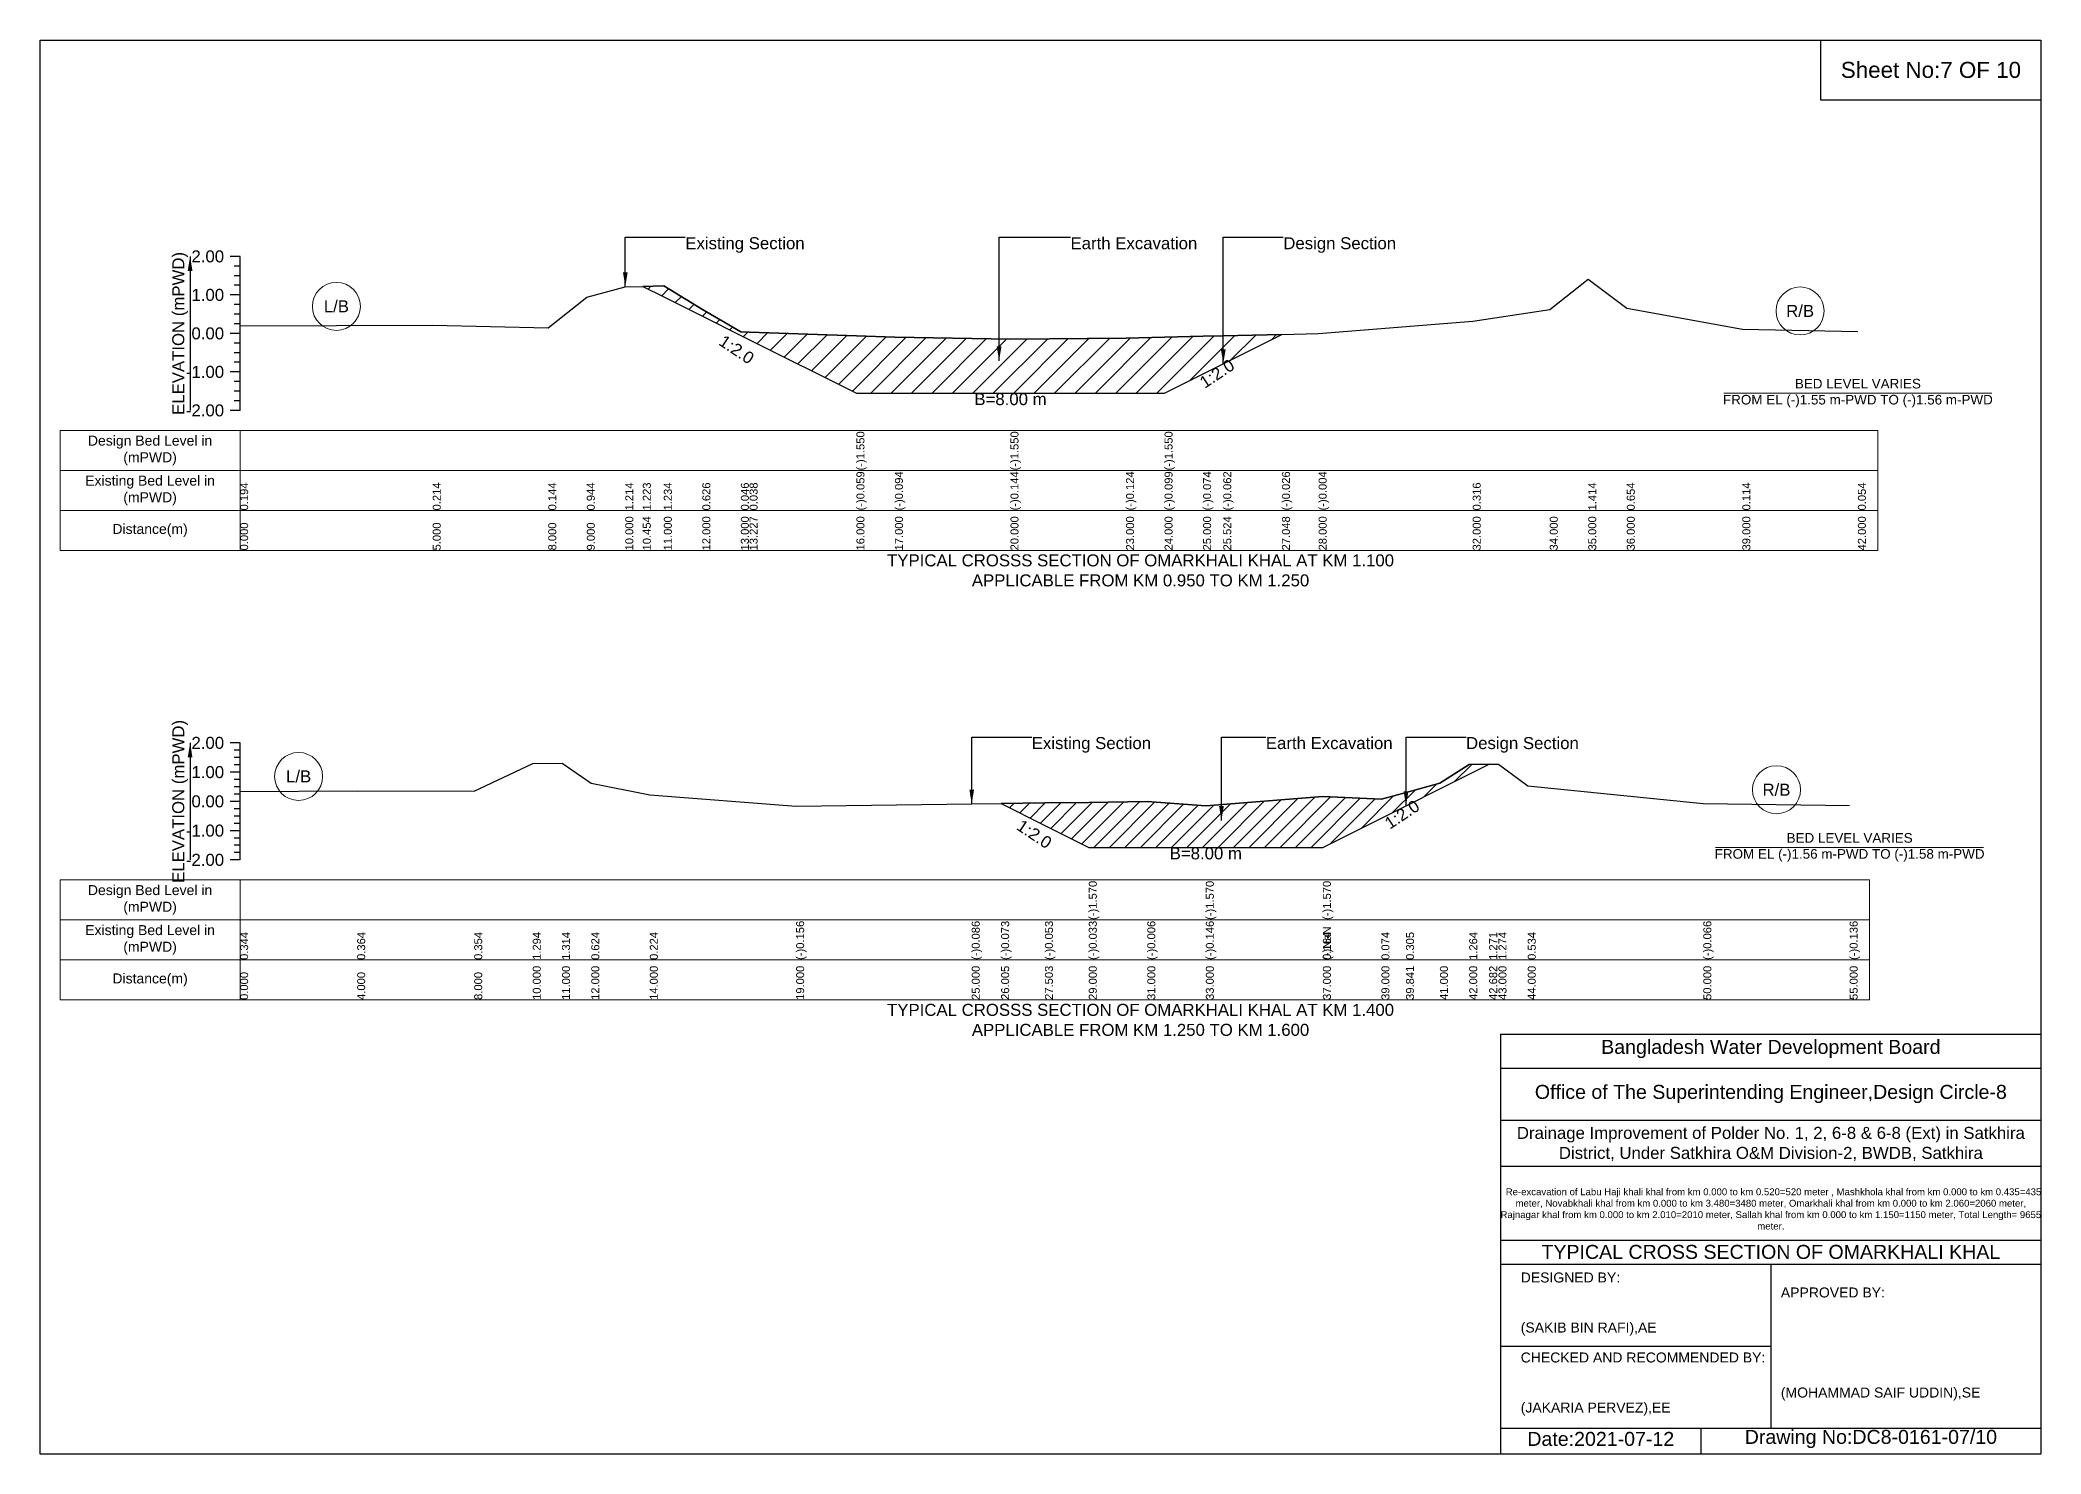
# Model space of a CAD drawing. Header units: inches. Extents: x 91000 to 648000, y -5656 to 141.
# Drawn here: x 430000 to 438000, y -5656 to 0 of the extents above; entities that cross this region are included whole.
import ezdxf

# ---------------------------------------------------------------- set-up
doc = ezdxf.new("R2010")
doc.units = ezdxf.units.IN
doc.header["$LTSCALE"] = 7
doc.header["$MEASUREMENT"] = 0
for name, color, linetype, lineweight in [('Cross section Data Border', 7, 'Continuous', 9), ('Cross Section Labels', 7, 'Continuous', 9), ('Existing_Bed_Level for Xsection', 7, 'Continuous', 25)]:
    doc.layers.add(name, color=color, linetype=linetype, lineweight=lineweight)
doc.styles.get("Standard").update_dxf_attribs({"font": 'arial.ttf'})
doc.dimstyles.get("Standard").update_dxf_attribs({"dimtxt": 0.18, "dimasz": 0.18, "dimexe": 0.18, "dimexo": 0.0625, "dimgap": 0.09, "dimtad": 0, "dimtih": 1, "dimtoh": 1, "dimdec": 4, "dimzin": 0, "dimdsep": 46, "dimtxsty": 'Standard', "dimcen": 0.09, "dimadec": 0, "dimazin": 0, "dimtfac": 1, "dimtdec": 4, "dimtofl": 0, "dimtmove": 0, "dimatfit": 3, "dimfxl": 0, "dimtolj": 1, "dimtzin": 0, "dimarcsym": 0})

msp = doc.modelspace()

# ---------------------------------------------------------------- hatches: boundary and pattern name
at = {"layer": 'Existing_Bed_Level for Xsection'}
h = msp.add_hatch(dxfattribs=at)
h.set_pattern_fill('ANSI31', color=256, scale=462, style=0)
h.paths.add_polyline_path([(432409.9, -985.5), (432494, -1027.5), (432648, -1104.5), (432802, -1181.5), (432836.9, -1199), (433264, -1412.5), (433418, -1412.5), (433880, -1412.5), (434342, -1412.5), (434496, -1412.5), (434650, -1335.5), (434730.7, -1295.2), (434965.3, -1177.9), (434730.7, -1183.3), (434650, -1185.2), (434496, -1189.1), (434342, -1192.9), (433880, -1196), (433418, -1188.3), (433264, -1182.9), (432836.9, -1168), (432802, -1166.7), (432648, -1077.4), (432494, -983.8)])
h = msp.add_hatch(dxfattribs=at)
h.set_pattern_fill('ANSI31', color=256, scale=351, style=0)
h.paths.add_polyline_path([(433842.6, -3054.2), (434017.8, -3141.8), (434193, -3229.4), (434427, -3229.4), (434661, -3229.4), (435129, -3229.4), (435363, -3112.4), (435461.4, -3063.3), (435597, -2995.4), (435714, -2936.9), (435793.8, -2897.1), (435714, -2897.9), (435597, -2972.7), (435461.4, -3010), (435363, -3037.1), (435129, -3026.6), (434661, -3062.8), (434427, -3046.4), (434193, -3049.6), (434017.8, -3051.9)])

# ---------------------------------------------------------------- linework, layer by layer
for points in [[(430000, 0), (438000, 0), (438000, -5656), (430000, -5656)], [(437120, 0), (438000, 0), (438000, -240), (437120, -240)]]:
    msp.add_lwpolyline(points, close=True)
for points in [[(435840, -5656), (435840, -3976), (438000, -3976)], [(435840, -4112), (438000, -4112)], [(435840, -4320), (438000, -4320)], [(435840, -4504), (438000, -4504)], [(435840, -4800), (438000, -4800)], [(435840, -4896), (438000, -4896)], [(436920, -4896), (436920, -5552)], [(435840, -5224), (436920, -5224)], [(435840, -5552), (438000, -5552)], [(436640, -5552), (436640, -5656)]]:
    msp.add_lwpolyline(points)
at = {"layer": 'Cross section Data Border'}
for points in [[(430080, -1561.8), (437348, -1561.8), (437348, -2041.8), (430080, -2041.8)], [(430080, -3359.7), (437315, -3359.7), (437315, -3839.7), (430080, -3839.7)]]:
    msp.add_lwpolyline(points, close=True, dxfattribs=at)
for points in [[(430800, -1561.8), (430800, -2041.8)], [(430080, -1721.8), (437348, -1721.8)], [(430080, -1881.8), (437348, -1881.8)], [(430800, -3359.7), (430800, -3839.7)], [(430080, -3519.7), (437315, -3519.7)], [(430080, -3679.7), (437315, -3679.7)]]:
    msp.add_lwpolyline(points, dxfattribs=at)
at = {"layer": 'Cross Section Labels'}
for points in [[(436732.2, -1412.5), (437803.8, -1412.5)], [(436699.2, -3229.4), (437770.8, -3229.4)]]:
    msp.add_lwpolyline(points, dxfattribs=at)
for centre in [(431185, -1065.4), (437037, -1083.9), (431034, -2945.8), (436942.5, -2999.1)]:
    msp.add_circle(centre, 96, dxfattribs=at)
at = {"layer": 'Existing_Bed_Level for Xsection'}
for points in [[(430800, -865.8), (430760, -865.8)], [(430800, -1481.8), (430800, -1327.8), (430800, -1173.8), (430800, -1019.8), (430800, -865.8)], [(430800, -904.3), (430776, -904.3)], [(430800, -942.8), (430776, -942.8)], [(430800, -1143.9), (431570, -1140.9), (432032, -1151.6), (432186, -1028.4), (432340, -986.9), (432409.9, -985.5), (432494, -983.8), (432648, -1077.4), (432802, -1166.7), (432836.9, -1168), (433264, -1182.9), (433264, -1182.9), (433418, -1188.3), (433880, -1196), (433880, -1196), (434342, -1192.9), (434496, -1189.1), (434496, -1189.1), (434650, -1185.2), (434730.7, -1183.3), (434965.3, -1177.9), (435112, -1174.4), (435728, -1125.2), (436036, -1077.4), (436190, -956.1), (436344, -1073.1), (436806, -1156.3), (437268, -1165.5)], [(430800, -1019.8), (430760, -1019.8)], [(430800, -981.3), (430776, -981.3)], [(430800, -1058.3), (430776, -1058.3)], [(430800, -1096.8), (430776, -1096.8)], [(430800, -1173.8), (430760, -1173.8)], [(430800, -1135.3), (430776, -1135.3)], [(430800, -1212.3), (430776, -1212.3)], [(430800, -1250.8), (430776, -1250.8)], [(430800, -1327.8), (430760, -1327.8)], [(430800, -1289.3), (430776, -1289.3)], [(430800, -1366.3), (430776, -1366.3)], [(430800, -1404.8), (430776, -1404.8)], [(430800, -1481.8), (430760, -1481.8)], [(430800, -1443.3), (430776, -1443.3)], [(430800, -2811.7), (430760, -2811.7)], [(430800, -2841), (430776, -2841)], [(430800, -2870.2), (430776, -2870.2)], [(430800, -3279.7), (430800, -3162.7), (430800, -3045.7), (430800, -2928.7), (430800, -2811.7)], [(430800, -2928.7), (430760, -2928.7)], [(430800, -2899.5), (430776, -2899.5)], [(430800, -2958), (430776, -2958)], [(430800, -3005.5), (431268, -3003.2), (431736, -3004.3), (431970, -2894.3), (432087, -2892), (432204, -2972.7), (432438, -3019.5), (433023, -3064), (433725, -3055.8), (433842.6, -3054.2), (434017.8, -3051.9), (434193, -3049.6), (434193, -3049.6), (434427, -3046.4), (434661, -3062.8), (434661, -3062.8), (435129, -3026.6), (435129, -3026.6), (435363, -3037.1), (435461.4, -3010), (435597, -2972.7), (435714, -2897.9), (435793.8, -2897.1), (435831, -2896.7), (435948, -2983.3), (436650, -3053.5), (437235, -3061.7)], [(430800, -2987.2), (430776, -2987.2)], [(430800, -3016.5), (430776, -3016.5)], [(430800, -3045.7), (430760, -3045.7)], [(430800, -3075), (430776, -3075)], [(430800, -3104.2), (430776, -3104.2)], [(430800, -3162.7), (430760, -3162.7)], [(430800, -3133.5), (430776, -3133.5)], [(430800, -3192), (430776, -3192)], [(430800, -3279.7), (430760, -3279.7)], [(430800, -3221.2), (430776, -3221.2)], [(430800, -3250.5), (430776, -3250.5)]]:
    msp.add_lwpolyline(points, dxfattribs=at)
for points in [[(432409.9, -985.5), (432409.9, -985.5), (432494, -1027.5), (432648, -1104.5), (432802, -1181.5), (432836.9, -1199), (433264, -1412.5), (433264, -1412.5), (433418, -1412.5), (433880, -1412.5), (433880, -1412.5), (434342, -1412.5), (434496, -1412.5), (434496, -1412.5), (434650, -1335.5), (434730.7, -1295.2), (434965.3, -1177.9), (434965.3, -1177.9), (434965.3, -1177.9), (434730.7, -1183.3), (434650, -1185.2), (434496, -1189.1), (434496, -1189.1), (434342, -1192.9), (433880, -1196), (433880, -1196), (433418, -1188.3), (433264, -1182.9), (433264, -1182.9), (432836.9, -1168), (432802, -1166.7), (432648, -1077.4), (432494, -983.8), (432409.9, -985.5)], [(433842.6, -3054.2), (434017.8, -3141.8), (434193, -3229.4), (434193, -3229.4), (434427, -3229.4), (434661, -3229.4), (434661, -3229.4), (435129, -3229.4), (435129, -3229.4), (435363, -3112.4), (435461.4, -3063.3), (435597, -2995.4), (435714, -2936.9), (435793.8, -2897.1), (435793.8, -2897.1), (435793.8, -2897.1), (435714, -2897.9), (435597, -2972.7), (435461.4, -3010), (435363, -3037.1), (435129, -3026.6), (435129, -3026.6), (434661, -3062.8), (434661, -3062.8), (434427, -3046.4), (434193, -3049.6), (434193, -3049.6), (434017.8, -3051.9)]]:
    msp.add_lwpolyline(points, close=True, dxfattribs=at)

# ---------------------------------------------------------------- texts
at = {"attachment_point": 5}
for s, insert, char_height in [('Sheet No:7 OF 10', (437560, -120), 64), ('Bangladesh Water Development Board', (436920, -4036), 56), ('Office of The Superintending Engineer,Design Circle-8', (436920, -4216), 56)]:
    msp.add_mtext(s, dxfattribs=dict(at, insert=insert, char_height=char_height))
for s, insert, char_height, width, attachment_point in [('Drainage Improvement of Polder No. 1, 2, 6-8 & 6-8 (Ext) in Satkhira District, Under Satkhira O&M Division-2, BWDB, Satkhira', (436920, -4416), 48, 2240, 5), ('  Re-excavation of Labu Haji khali khal from km 0.000 to km 0.520=520 meter , Mashkhola khal from km 0.000 to km 0.435=435 meter, Novabkhali khal from km 0.000 to km 3.480=3480 meter, Omarkhali khal from km 0.000 to km 2.060=2060 meter, Rajnagar khal from km 0.000 to km 2.010=2010 meter, Sallah khal from km 0.000 to km 1.150=1150 meter, Total Length= 9655 meter. ', (436920, -4676), 27.4148, 2160, 5), ('TYPICAL CROSS SECTION OF OMARKHALI KHAL', (436920, -4848), 56, 2240, 5), ('DESIGNED BY:\\P\\P\\P(SAKIB BIN RAFI),AE', (435920, -5056), 40, 1120, 4), ('APPROVED BY:\\P\\P\\P\\P\\P\\P(MOHAMMAD SAIF UDDIN),SE', (436960, -5216), 40, 1120, 4), ('CHECKED AND RECOMMENDED BY:\\P\\P\\P(JAKARIA PERVEZ),EE', (435920, -5376), 40, 1120, 4), ('Date:2021-07-12', (436240, -5596), 56, 1120, 5), ('Drawing No:DC8-0161-07/10', (437320, -5596), 56, 1760, 5)]:
    msp.add_mtext(s, dxfattribs=dict(insert=insert, char_height=char_height, width=width, attachment_point=attachment_point))
at = {"layer": 'Cross section Data Border', "char_height": 40, "width": 640, "attachment_point": 5}
for s, insert in [('Design Bed Level in (mPWD)', (430440, -1641.8)), ('Existing Bed Level in (mPWD)', (430440, -1801.8)), ('Distance(m)', (430440, -1961.8)), ('Design Bed Level in (mPWD)', (430440, -3439.7)), ('Existing Bed Level in (mPWD)', (430440, -3599.7)), ('Distance(m)', (430440, -3759.7))]:
    msp.add_mtext(s, dxfattribs=dict(at, insert=insert))
at = {"layer": 'Cross Section Labels'}
for s, insert, char_height, attachment_point in [('Existing Section', (432580, -788.8), 48, 1), ('Earth Excavation', (434120, -788.8), 48, 1), ('Design Section', (434970.7, -788.8), 48, 1), ('L/B', (431185, -1065.4), 48, 5), ('R/B', (437037, -1083.9), 48, 5), ('BED LEVEL VARIES \\PFROM EL (-)1.55 m-PWD TO (-)1.56 m-PWD', (437268, -1412.5), 38.4, 5), ('B=8.00 m', (433880, -1412.5), 48, 2), ('TYPICAL CROSSS SECTION OF OMARKHALI KHAL AT KM 1.100\\PAPPLICABLE FROM KM 0.950 TO KM 1.250', (434400, -2121.8), 48, 5), ('Existing Section', (433965, -2788.3), 48, 1), ('Earth Excavation', (434901, -2788.3), 48, 1), ('Design Section', (435701.4, -2788.3), 48, 1), ('L/B', (431034, -2945.8), 48, 5), ('R/B', (436942.5, -2999.1), 48, 5), ('BED LEVEL VARIES \\PFROM EL (-)1.56 m-PWD TO (-)1.58 m-PWD', (437235, -3229.4), 38.4, 5), ('B=8.00 m', (434661, -3229.4), 48, 2), ('TYPICAL CROSSS SECTION OF OMARKHALI KHAL AT KM 1.400\\PAPPLICABLE FROM KM 1.250 TO KM 1.600', (434400, -3919.7), 48, 5)]:
    msp.add_mtext(s, dxfattribs=dict(at, insert=insert, char_height=char_height, attachment_point=attachment_point))
at = {"layer": 'Cross Section Labels', "char_height": 48, "attachment_point": 2}
for insert, rotation in [((432798.4, -1218.2), 326.30993), ((434692.2, -1314.4), 33.69007), ((435432.1, -3077.9), 33.69007), ((433988.6, -3156.5), 326.30993)]:
    msp.add_mtext('1:2.0', dxfattribs=dict(at, insert=insert, rotation=rotation))
at = {"layer": 'Existing_Bed_Level for Xsection', "rotation": 90}
for s, insert, char_height, attachment_point in [('ELEVATION (mPWD)', (430560, -1173.8), 48, 5), ('(-)1.550', (433264, -1721.8), 32, 1), ('(-)1.550', (433880, -1721.8), 32, 1), ('(-)1.550', (434496, -1721.8), 32, 1), ('(-)0.059', (433264, -1881.8), 32, 1), ('(-)0.059', (433264, -1881.8), 32, 1), ('(-)0.059', (433264, -1881.8), 32, 1), ('(-)0.094', (433418, -1881.8), 32, 1), ('(-)0.144', (433880, -1881.8), 32, 1), ('(-)0.144', (433880, -1881.8), 32, 1), ('(-)0.144', (433880, -1881.8), 32, 1), ('(-)0.124', (434342, -1881.8), 32, 1), ('(-)0.099', (434496, -1881.8), 32, 1), ('(-)0.099', (434496, -1881.8), 32, 1), ('(-)0.099', (434496, -1881.8), 32, 1), ('(-)0.074', (434650, -1881.8), 32, 1), ('(-)0.062', (434730.7, -1881.8), 32, 1), ('(-)0.026', (434965.3, -1881.8), 32, 1), ('(-)0.004', (435112, -1881.8), 32, 1), ('0.194', (430800, -1881.8), 32, 1), ('0.214', (431570, -1881.8), 32, 1), ('0.144', (432032, -1881.8), 32, 1), ('0.944', (432186, -1881.8), 32, 1), ('1.214', (432340, -1881.8), 32, 1), ('1.223', (432409.9, -1881.8), 32, 1), ('1.234', (432494, -1881.8), 32, 1), ('0.626', (432648, -1881.8), 32, 1), ('0.626', (432648, -1881.8), 32, 1), ('0.046', (432802, -1881.8), 32, 1), ('0.038', (432836.9, -1881.8), 32, 1), ('0.316', (435728, -1881.8), 32, 1), ('1.414', (436190, -1881.8), 32, 1), ('0.654', (436344, -1881.8), 32, 1), ('0.114', (436806, -1881.8), 32, 1), ('0.054', (437268, -1881.8), 32, 1), ('10.000', (432340, -2041.8), 32, 1), ('10.454', (432409.9, -2041.8), 32, 1), ('11.000', (432494, -2041.8), 32, 1), ('12.000', (432648, -2041.8), 32, 1), ('13.000', (432802, -2041.8), 32, 1), ('13.227', (432836.9, -2041.8), 32, 1), ('16.000', (433264, -2041.8), 32, 1), ('16.000', (433264, -2041.8), 32, 1), ('16.000', (433264, -2041.8), 32, 1), ('17.000', (433418, -2041.8), 32, 1), ('20.000', (433880, -2041.8), 32, 1), ('20.000', (433880, -2041.8), 32, 1), ('20.000', (433880, -2041.8), 32, 1), ('23.000', (434342, -2041.8), 32, 1), ('24.000', (434496, -2041.8), 32, 1), ('24.000', (434496, -2041.8), 32, 1), ('24.000', (434496, -2041.8), 32, 1), ('25.000', (434650, -2041.8), 32, 1), ('25.524', (434730.7, -2041.8), 32, 1), ('27.048', (434965.3, -2041.8), 32, 1), ('28.000', (435112, -2041.8), 32, 1), ('32.000', (435728, -2041.8), 32, 1), ('34.000', (436036, -2041.8), 32, 1), ('35.000', (436190, -2041.8), 32, 1), ('36.000', (436344, -2041.8), 32, 1), ('39.000', (436806, -2041.8), 32, 1), ('42.000', (437268, -2041.8), 32, 1), ('0.000', (430800, -2041.8), 32, 1), ('5.000', (431570, -2041.8), 32, 1), ('8.000', (432032, -2041.8), 32, 1), ('9.000', (432186, -2041.8), 32, 1), ('ELEVATION (mPWD)', (430560, -3045.7), 48, 5), ('(-)1.570', (434193, -3519.7), 32, 1), ('(-)1.570', (434661, -3519.7), 32, 1), ('(-)1.570', (435129, -3519.7), 32, 1), ('0.344', (430800, -3679.7), 32, 1), ('0.364', (431268, -3679.7), 32, 1), ('0.354', (431736, -3679.7), 32, 1), ('1.294', (431970, -3679.7), 32, 1), ('1.314', (432087, -3679.7), 32, 1), ('0.624', (432204, -3679.7), 32, 1), ('0.624', (432204, -3679.7), 32, 1), ('0.224', (432438, -3679.7), 32, 1), ('(-)0.156', (433023, -3679.7), 32, 1), ('(-)0.086', (433725, -3679.7), 32, 1), ('(-)0.073', (433842.6, -3679.7), 32, 1), ('(-)0.053', (434017.8, -3679.7), 32, 1), ('(-)0.033', (434193, -3679.7), 32, 1), ('(-)0.033', (434193, -3679.7), 32, 1), ('(-)0.033', (434193, -3679.7), 32, 1), ('(-)0.006', (434427, -3679.7), 32, 1), ('(-)0.146', (434661, -3679.7), 32, 1), ('(-)0.146', (434661, -3679.7), 32, 1), ('(-)0.146', (434661, -3679.7), 32, 1), ('(-)NaN', (435129, -3679.7), 32, 1), ('0.164', (435129, -3679.7), 32, 1), ('0.164', (435129, -3679.7), 32, 1), ('0.074', (435363, -3679.7), 32, 1), ('0.305', (435461.4, -3679.7), 32, 1), ('1.264', (435714, -3679.7), 32, 1), ('1.271', (435793.8, -3679.7), 32, 1), ('1.274', (435831, -3679.7), 32, 1), ('0.534', (435948, -3679.7), 32, 1), ('(-)0.066', (436650, -3679.7), 32, 1), ('(-)0.136', (437235, -3679.7), 32, 1), ('0.000', (430800, -3839.7), 32, 1), ('4.000', (431268, -3839.7), 32, 1), ('8.000', (431736, -3839.7), 32, 1), ('10.000', (431970, -3839.7), 32, 1), ('11.000', (432087, -3839.7), 32, 1), ('12.000', (432204, -3839.7), 32, 1), ('14.000', (432438, -3839.7), 32, 1), ('19.000', (433023, -3839.7), 32, 1), ('25.000', (433725, -3839.7), 32, 1), ('26.005', (433842.6, -3839.7), 32, 1), ('27.503', (434017.8, -3839.7), 32, 1), ('29.000', (434193, -3839.7), 32, 1), ('29.000', (434193, -3839.7), 32, 1), ('29.000', (434193, -3839.7), 32, 1), ('31.000', (434427, -3839.7), 32, 1), ('33.000', (434661, -3839.7), 32, 1), ('33.000', (434661, -3839.7), 32, 1), ('33.000', (434661, -3839.7), 32, 1), ('37.000', (435129, -3839.7), 32, 1), ('37.000', (435129, -3839.7), 32, 1), ('37.000', (435129, -3839.7), 32, 1), ('39.000', (435363, -3839.7), 32, 1), ('39.841', (435461.4, -3839.7), 32, 1), ('41.000', (435597, -3839.7), 32, 1), ('42.000', (435714, -3839.7), 32, 1), ('42.682', (435793.8, -3839.7), 32, 1), ('43.000', (435831, -3839.7), 32, 1), ('44.000', (435948, -3839.7), 32, 1), ('50.000', (436650, -3839.7), 32, 1), ('55.000', (437235, -3839.7), 32, 1)]:
    msp.add_mtext(s, dxfattribs=dict(at, insert=insert, char_height=char_height, attachment_point=attachment_point))
at = {"layer": 'Existing_Bed_Level for Xsection', "char_height": 48, "attachment_point": 6}
for s, insert in [('2.00', (430736, -865.8)), ('1.00', (430736, -1019.8)), ('0.00', (430736, -1173.8)), ('-1.00', (430736, -1327.8)), ('-2.00', (430736, -1481.8)), ('2.00', (430736, -2811.7)), ('1.00', (430736, -2928.7)), ('0.00', (430736, -3045.7)), ('-1.00', (430736, -3162.7)), ('-2.00', (430736, -3279.7))]:
    msp.add_mtext(s, dxfattribs=dict(at, insert=insert))

# ---------------------------------------------------------------- leaders
at = {"layer": 'Cross Section Labels', "annotation_type": 0, "has_hookline": 1, "hookline_direction": 0}
for points, text_width in [([(432340, -986.9), (432340, -788.8), (432579.9, -788.8)], 467.2), ([(433834.6, -1283.2), (433834.6, -788.8), (434119.9, -788.8)], 497), ([(434730.7, -1295.2), (434730.7, -788.8), (434970.6, -788.8)], 441.2), ([(433725, -3055.8), (433725, -2788.3), (433964.9, -2788.3)], 467.2), ([(434723.4, -3122), (434723.4, -2788.3), (434900.9, -2788.3)], 497), ([(435461.4, -3063.3), (435461.4, -2788.3), (435701.3, -2788.3)], 441.2)]:
    msp.add_leader(points, dimstyle='Standard', override={"dimasz": 57.6}, dxfattribs=dict(at, text_width=text_width))
at = {"layer": 'Existing_Bed_Level for Xsection'}
for points in [[(430600, -865.8), (430600, -1481.8)], [(430600, -2811.7), (430600, -3279.7)]]:
    msp.add_leader(points, dimstyle='Standard', override={"dimasz": 57.6}, dxfattribs=at)

doc.saveas('drawing.dxf')
